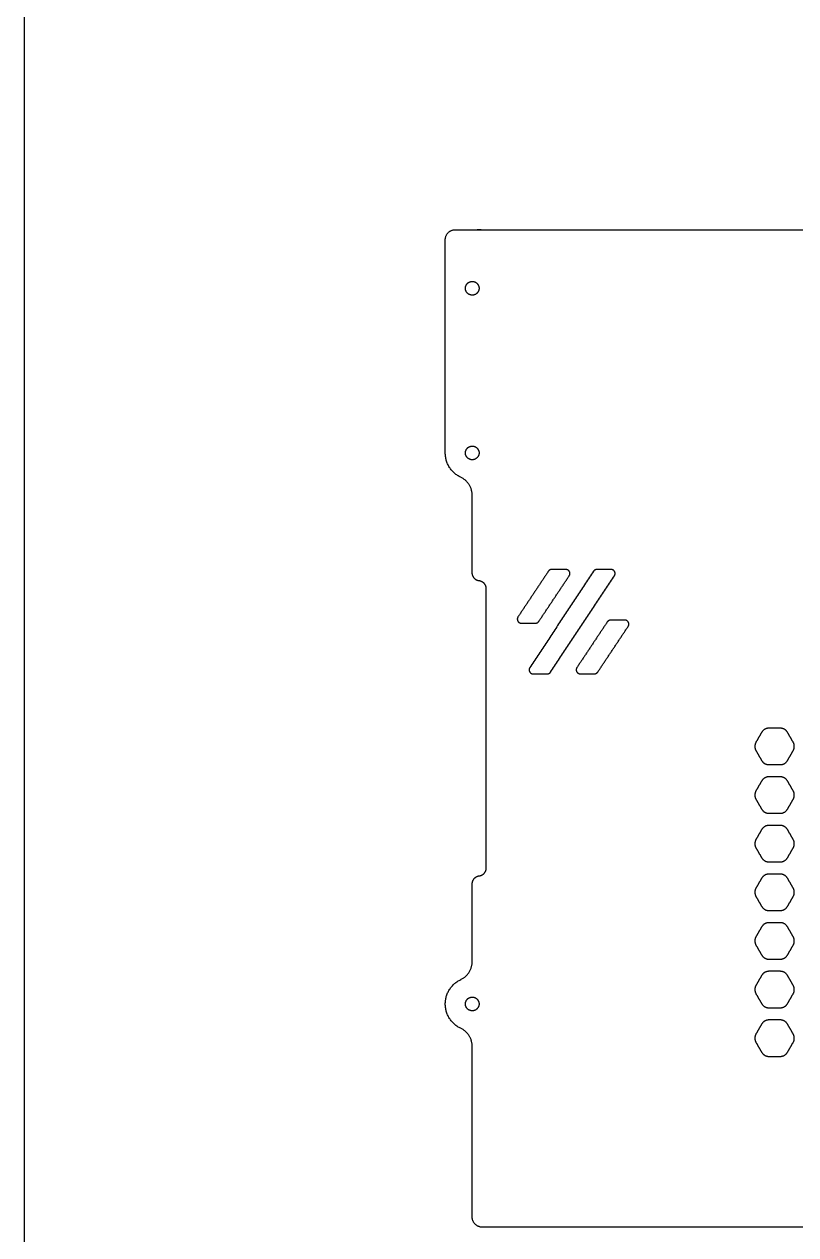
# Model space of a CAD drawing. Header units: millimetres. Extents: x 1059 to 2747, y -753 to 156.
# Drawn here: x 1059.3 to 1251.2, y -599.4 to -298.4 of the extents above; entities that cross this region are included whole.
import ezdxf

# ---------------------------------------------------------------- set-up
doc = ezdxf.new("R2010")
doc.units = ezdxf.units.MM
doc.header["$MEASUREMENT"] = 0
doc.layers.add('图层 01', color=7, linetype='Continuous', true_color=0x000000)

msp = doc.modelspace()

# ---------------------------------------------------------------- linework, layer by layer
at = {"layer": '图层 01', "color": 1, "true_color": 0xff0000}
msp.add_lwpolyline([(1059.317, -752.736), (2352.06, -752.736), (2352.06, 155.843), (1059.317, 155.843)], close=True, dxfattribs=at)
for points, weights in [([(1164.047, -352.03), (1164.047, -349.53), (1166.547, -349.53)], [1, 0.707106781193, 1]), ([(1167.883, -411.087), (1164.047, -409.274), (1164.047, -405.03)], [1, 0.844792932726, 1]), ([(1170.747, -415.608), (1170.747, -412.441), (1167.883, -411.087)], [1, 0.844793000489, 1]), ([(1172.498, -436.843), (1170.747, -436.623), (1170.747, -434.858)], [1, 0.749744619173, 1]), ([(1190.521, -434.014), (1189.986, -434.014), (1189.689, -434.459)], [1, 0.881674598768, 1]), ([(1201.754, -434.014), (1201.216, -434.014), (1200.92, -434.461)], [1, 0.881002879641, 1]), ([(1174.25, -438.827), (1174.25, -437.062), (1172.498, -436.843)], [1, 0.749744619178, 1]), ([(1186.486, -447.355), (1187.021, -447.355), (1187.318, -446.91)], [1, 0.881674598768, 1]), ([(1205.173, -446.607), (1204.638, -446.607), (1204.341, -447.052)], [1, 0.881674598768, 1]), ([(1189.419, -459.958), (1189.956, -459.958), (1190.253, -459.51)], [1, 0.881002879641, 1]), ([(1201.138, -459.948), (1201.673, -459.948), (1201.97, -459.503)], [1, 0.881674598768, 1]), ([(1244.539, -473.47), (1243.328, -473.47), (1242.722, -474.518)], [1, 0.866025403784, 1]), ([(1249.168, -474.518), (1248.563, -473.47), (1247.352, -473.47)], [1, 0.866025403784, 1]), ([(1241.316, -476.954), (1240.711, -478.003), (1241.316, -479.052)], [1, 0.866025403784, 1]), ([(1250.575, -479.052), (1251.18, -478.003), (1250.575, -476.954)], [1, 0.866025403784, 1]), ([(1242.722, -481.488), (1243.328, -482.537), (1244.539, -482.537)], [1, 0.866025403784, 1]), ([(1247.352, -482.537), (1248.563, -482.537), (1249.168, -481.488)], [1, 0.866025403784, 1]), ([(1244.539, -485.559), (1243.328, -485.559), (1242.722, -486.608)], [1, 0.866025403784, 1]), ([(1249.168, -486.608), (1248.563, -485.559), (1247.352, -485.559)], [1, 0.866025403784, 1]), ([(1241.316, -489.043), (1240.711, -490.092), (1241.316, -491.141)], [1, 0.866025403784, 1]), ([(1250.575, -491.141), (1251.18, -490.092), (1250.575, -489.043)], [1, 0.866025403784, 1]), ([(1242.722, -493.577), (1243.328, -494.626), (1244.539, -494.626)], [1, 0.866025403784, 1]), ([(1247.352, -494.626), (1248.563, -494.626), (1249.168, -493.577)], [1, 0.866025403784, 1]), ([(1244.539, -497.648), (1243.328, -497.648), (1242.722, -498.697)], [1, 0.866025403784, 1]), ([(1249.168, -498.697), (1248.563, -497.648), (1247.352, -497.648)], [1, 0.866025403784, 1]), ([(1241.316, -501.133), (1240.711, -502.182), (1241.316, -503.231)], [1, 0.866025403784, 1]), ([(1250.575, -503.231), (1251.18, -502.182), (1250.575, -501.133)], [1, 0.866025403784, 1]), ([(1172.498, -510.186), (1174.25, -509.967), (1174.25, -508.202)], [1, 0.749744619178, 1]), ([(1242.722, -505.666), (1243.328, -506.715), (1244.539, -506.715)], [1, 0.866025403784, 1]), ([(1247.352, -506.715), (1248.563, -506.715), (1249.168, -505.666)], [1, 0.866025403784, 1]), ([(1170.747, -512.171), (1170.747, -510.406), (1172.498, -510.186)], [1, 0.749744619177, 1]), ([(1244.539, -509.738), (1243.328, -509.738), (1242.722, -510.787)], [1, 0.866025403784, 1]), ([(1249.168, -510.787), (1248.563, -509.738), (1247.352, -509.738)], [1, 0.866025403784, 1]), ([(1241.316, -513.222), (1240.711, -514.271), (1241.316, -515.32)], [1, 0.866025403784, 1]), ([(1250.575, -515.32), (1251.18, -514.271), (1250.575, -513.222)], [1, 0.866025403784, 1]), ([(1242.722, -517.756), (1243.328, -518.805), (1244.539, -518.805)], [1, 0.866025403784, 1]), ([(1247.352, -518.805), (1248.563, -518.805), (1249.168, -517.756)], [1, 0.866025403784, 1]), ([(1244.539, -521.827), (1243.328, -521.827), (1242.722, -522.876)], [1, 0.866025403784, 1]), ([(1249.168, -522.876), (1248.563, -521.827), (1247.352, -521.827)], [1, 0.866025403784, 1]), ([(1241.316, -525.312), (1240.711, -526.361), (1241.316, -527.409)], [1, 0.866025403784, 1]), ([(1250.575, -527.409), (1251.18, -526.361), (1250.575, -525.312)], [1, 0.866025403784, 1]), ([(1167.883, -535.973), (1170.747, -534.619), (1170.747, -531.452)], [1, 0.844793000489, 1]), ([(1242.722, -529.845), (1243.328, -530.894), (1244.539, -530.894)], [1, 0.866025403784, 1]), ([(1247.352, -530.894), (1248.563, -530.894), (1249.168, -529.845)], [1, 0.866025403784, 1]), ([(1244.539, -533.916), (1243.328, -533.916), (1242.722, -534.965)], [1, 0.866025403784, 1]), ([(1249.168, -534.965), (1248.563, -533.916), (1247.352, -533.916)], [1, 0.866025403784, 1]), ([(1241.316, -537.401), (1240.711, -538.45), (1241.316, -539.499)], [1, 0.866025403784, 1]), ([(1250.575, -539.499), (1251.18, -538.45), (1250.575, -537.401)], [1, 0.866025403784, 1]), ([(1242.722, -541.934), (1243.328, -542.983), (1244.539, -542.983)], [1, 0.866025403784, 1]), ([(1247.352, -542.983), (1248.563, -542.983), (1249.168, -541.934)], [1, 0.866025403784, 1]), ([(1244.539, -546.006), (1243.328, -546.006), (1242.722, -547.055)], [1, 0.866025403784, 1]), ([(1249.168, -547.055), (1248.563, -546.006), (1247.352, -546.006)], [1, 0.866025403784, 1]), ([(1170.747, -552.608), (1170.747, -549.441), (1167.883, -548.087)], [1, 0.844793000485, 1]), ([(1241.316, -549.49), (1240.711, -550.539), (1241.316, -551.588)], [1, 0.866025403784, 1]), ([(1250.575, -551.588), (1251.18, -550.539), (1250.575, -549.49)], [1, 0.866025403784, 1]), ([(1242.722, -554.024), (1243.328, -555.073), (1244.539, -555.073)], [1, 0.866025403784, 1]), ([(1247.352, -555.073), (1248.563, -555.073), (1249.168, -554.024)], [1, 0.866025403784, 1]), ([(1173.247, -597.53), (1170.747, -597.53), (1170.747, -595.03)], [1, 0.707106781189, 1])]:
    msp.add_rational_spline(points, weights, degree=2, dxfattribs=at)
for points, knots in [([(1164.047, -405.03), (1164.047, -384.568), (1164.047, -364.106), (1164.047, -358.068), (1164.047, -352.03)], [2181.5102317, 2181.5102317, 2181.5102317, 2258.2312185, 2258.2312185, 2270.3068082, 2270.3068082, 2270.3068082]), ([(1166.547, -349.53), (1169.897, -349.53), (1173.247, -349.53), (1278.247, -349.53), (1383.247, -349.53), (1386.597, -349.53), (1389.947, -349.53)], [2274.233799, 2274.233799, 2274.233799, 2280.933799, 2280.933799, 2490.933799, 2490.933799, 2497.6338099, 2497.6338099, 2497.6338099])]:
    msp.add_open_spline(points, degree=2, knots=knots, dxfattribs=at)
for points, weights, knots in [([(1172.447, -364.106), (1172.447, -362.406), (1170.747, -362.406), (1169.047, -362.406), (1169.047, -364.106), (1169.047, -365.806), (1170.747, -365.806), (1172.447, -365.806), (1172.447, -364.106)], [1, 0.707106781187, 1, 0.707106781187, 1, 0.707106781187, 1, 0.707106781187, 1], [1742.3225474, 1742.3225474, 1742.3225474, 1744.9929011, 1744.9929011, 1747.6632549, 1747.6632549, 1750.3336086, 1750.3336086, 1753.0039624, 1753.0039624, 1753.0039624]), ([(1172.447, -405.03), (1172.447, -403.33), (1170.747, -403.33), (1169.047, -403.33), (1169.047, -405.03), (1169.047, -406.73), (1170.747, -406.73), (1172.447, -406.73), (1172.447, -405.03)], [1, 0.707106781187, 1, 0.707106781187, 1, 0.707106781187, 1, 0.707106781187, 1], [1753.0039624, 1753.0039624, 1753.0039624, 1755.6743161, 1755.6743161, 1758.3446699, 1758.3446699, 1761.0150237, 1761.0150237, 1763.6853774, 1763.6853774, 1763.6853774]), ([(1194.879, -435.568), (1195.211, -435.07), (1194.928, -434.542), (1194.646, -434.014), (1194.047, -434.014)], [1, 0.857863020981, 1, 0.857863020981, 1], [1853.3795614, 1853.3795614, 1853.3795614, 1854.4589608, 1854.4589608, 1855.5383603, 1855.5383603, 1855.5383603]), ([(1206.117, -435.566), (1206.448, -435.068), (1206.165, -434.541), (1205.882, -434.014), (1205.284, -434.014)], [1, 0.858228088127, 1, 0.858228088127, 1], [1883.9911275, 1883.9911275, 1883.9911275, 1885.0691053, 1885.0691053, 1886.1470831, 1886.1470831, 1886.1470831]), ([(1182.128, -445.8), (1181.796, -446.299), (1182.078, -446.827), (1182.361, -447.355), (1182.96, -447.355)], [1, 0.857863020981, 1, 0.857863020981, 1], [1867.6977138, 1867.6977138, 1867.6977138, 1868.7771133, 1868.7771133, 1869.8565128, 1869.8565128, 1869.8565128]), ([(1209.531, -448.162), (1209.863, -447.663), (1209.58, -447.135), (1209.297, -446.607), (1208.698, -446.607)], [1, 0.857863020981, 1, 0.857863020981, 1], [1916.4805871, 1916.4805871, 1916.4805871, 1917.5599865, 1917.5599865, 1918.639386, 1918.639386, 1918.639386]), ([(1185.055, -458.405), (1184.725, -458.904), (1185.008, -459.431), (1185.291, -459.958), (1185.889, -459.958)], [1, 0.858228088127, 1, 0.858228088127, 1], [1898.9692131, 1898.9692131, 1898.9692131, 1900.0471909, 1900.0471909, 1901.1251686, 1901.1251686, 1901.1251686]), ([(1196.78, -458.394), (1196.448, -458.892), (1196.73, -459.42), (1197.013, -459.948), (1197.612, -459.948)], [1, 0.857863020981, 1, 0.857863020981, 1], [1930.7987396, 1930.7987396, 1930.7987396, 1931.878139, 1931.878139, 1932.9575385, 1932.9575385, 1932.9575385]), ([(1167.883, -548.087), (1164.047, -546.274), (1164.047, -542.03), (1164.047, -537.786), (1167.883, -535.973)], [1, 0.844793000489, 1, 0.844793000489, 1], [2093.1473298, 2093.1473298, 2093.1473298, 2095.0421959, 2095.0421959, 2096.937062, 2096.937062, 2096.937062]), ([(1172.447, -542.03), (1172.447, -540.33), (1170.747, -540.33), (1169.047, -540.33), (1169.047, -542.03), (1169.047, -543.73), (1170.747, -543.73), (1172.447, -543.73), (1172.447, -542.03)], [1, 0.707106781187, 1, 0.707106781187, 1, 0.707106781187, 1, 0.707106781187, 1], [1763.6853774, 1763.6853774, 1763.6853774, 1766.3557312, 1766.3557312, 1769.0260849, 1769.0260849, 1771.6964387, 1771.6964387, 1774.3667924, 1774.3667924, 1774.3667924])]:
    msp.add_rational_spline(points, weights, degree=2, knots=knots, dxfattribs=at)
for points in [[(1170.747, -434.858), (1170.747, -425.233), (1170.747, -415.608)], [(1189.689, -434.459), (1185.908, -440.13), (1182.128, -445.8)], [(1200.92, -434.461), (1192.988, -446.433), (1185.055, -458.405)], [(1187.318, -446.91), (1191.098, -441.239), (1194.879, -435.568)], [(1190.253, -459.51), (1198.185, -447.538), (1206.117, -435.566)], [(1194.047, -434.014), (1192.284, -434.014), (1190.521, -434.014)], [(1205.284, -434.014), (1203.519, -434.014), (1201.754, -434.014)], [(1174.25, -508.202), (1174.25, -473.514), (1174.25, -438.827)], [(1182.96, -447.355), (1184.723, -447.355), (1186.486, -447.355)], [(1204.341, -447.052), (1200.56, -452.723), (1196.78, -458.394)], [(1201.97, -459.503), (1205.75, -453.832), (1209.531, -448.162)], [(1208.698, -446.607), (1206.936, -446.607), (1205.173, -446.607)], [(1185.889, -459.958), (1187.654, -459.958), (1189.419, -459.958)], [(1197.612, -459.948), (1199.375, -459.948), (1201.138, -459.948)], [(1242.722, -474.518), (1242.019, -475.736), (1241.316, -476.954)], [(1247.352, -473.47), (1245.945, -473.47), (1244.539, -473.47)], [(1250.575, -476.954), (1249.872, -475.736), (1249.168, -474.518)], [(1241.316, -479.052), (1242.019, -480.27), (1242.722, -481.488)], [(1249.168, -481.488), (1249.872, -480.27), (1250.575, -479.052)], [(1244.539, -482.537), (1245.945, -482.537), (1247.352, -482.537)], [(1242.722, -486.608), (1242.019, -487.826), (1241.316, -489.043)], [(1247.352, -485.559), (1245.945, -485.559), (1244.539, -485.559)], [(1250.575, -489.043), (1249.872, -487.826), (1249.168, -486.608)], [(1241.316, -491.141), (1242.019, -492.359), (1242.722, -493.577)], [(1249.168, -493.577), (1249.872, -492.359), (1250.575, -491.141)], [(1244.539, -494.626), (1245.945, -494.626), (1247.352, -494.626)], [(1242.722, -498.697), (1242.019, -499.915), (1241.316, -501.133)], [(1247.352, -497.648), (1245.945, -497.648), (1244.539, -497.648)], [(1250.575, -501.133), (1249.872, -499.915), (1249.168, -498.697)], [(1241.316, -503.231), (1242.019, -504.449), (1242.722, -505.666)], [(1249.168, -505.666), (1249.872, -504.449), (1250.575, -503.231)], [(1244.539, -506.715), (1245.945, -506.715), (1247.352, -506.715)], [(1242.722, -510.787), (1242.019, -512.004), (1241.316, -513.222)], [(1247.352, -509.738), (1245.945, -509.738), (1244.539, -509.738)], [(1250.575, -513.222), (1249.872, -512.004), (1249.168, -510.787)], [(1170.747, -531.452), (1170.747, -521.811), (1170.747, -512.171)], [(1241.316, -515.32), (1242.019, -516.538), (1242.722, -517.756)], [(1249.168, -517.756), (1249.872, -516.538), (1250.575, -515.32)], [(1244.539, -518.805), (1245.945, -518.805), (1247.352, -518.805)], [(1242.722, -522.876), (1242.019, -524.094), (1241.316, -525.312)], [(1247.352, -521.827), (1245.945, -521.827), (1244.539, -521.827)], [(1250.575, -525.312), (1249.872, -524.094), (1249.168, -522.876)], [(1241.316, -527.409), (1242.019, -528.627), (1242.722, -529.845)], [(1249.168, -529.845), (1249.872, -528.627), (1250.575, -527.409)], [(1244.539, -530.894), (1245.945, -530.894), (1247.352, -530.894)], [(1242.722, -534.965), (1242.019, -536.183), (1241.316, -537.401)], [(1247.352, -533.916), (1245.945, -533.916), (1244.539, -533.916)], [(1250.575, -537.401), (1249.872, -536.183), (1249.168, -534.965)], [(1241.316, -539.499), (1242.019, -540.717), (1242.722, -541.934)], [(1249.168, -541.934), (1249.872, -540.717), (1250.575, -539.499)], [(1244.539, -542.983), (1245.945, -542.983), (1247.352, -542.983)], [(1242.722, -547.055), (1242.019, -548.272), (1241.316, -549.49)], [(1247.352, -546.006), (1245.945, -546.006), (1244.539, -546.006)], [(1250.575, -549.49), (1249.872, -548.272), (1249.168, -547.055)], [(1170.747, -595.03), (1170.747, -573.819), (1170.747, -552.608)], [(1241.316, -551.588), (1242.019, -552.806), (1242.722, -554.024)], [(1249.168, -554.024), (1249.872, -552.806), (1250.575, -551.588)], [(1244.539, -555.073), (1245.945, -555.073), (1247.352, -555.073)], [(1383.247, -597.53), (1278.247, -597.53), (1173.247, -597.53)]]:
    msp.add_open_spline(points, degree=2, dxfattribs=at)

doc.saveas('drawing.dxf')
